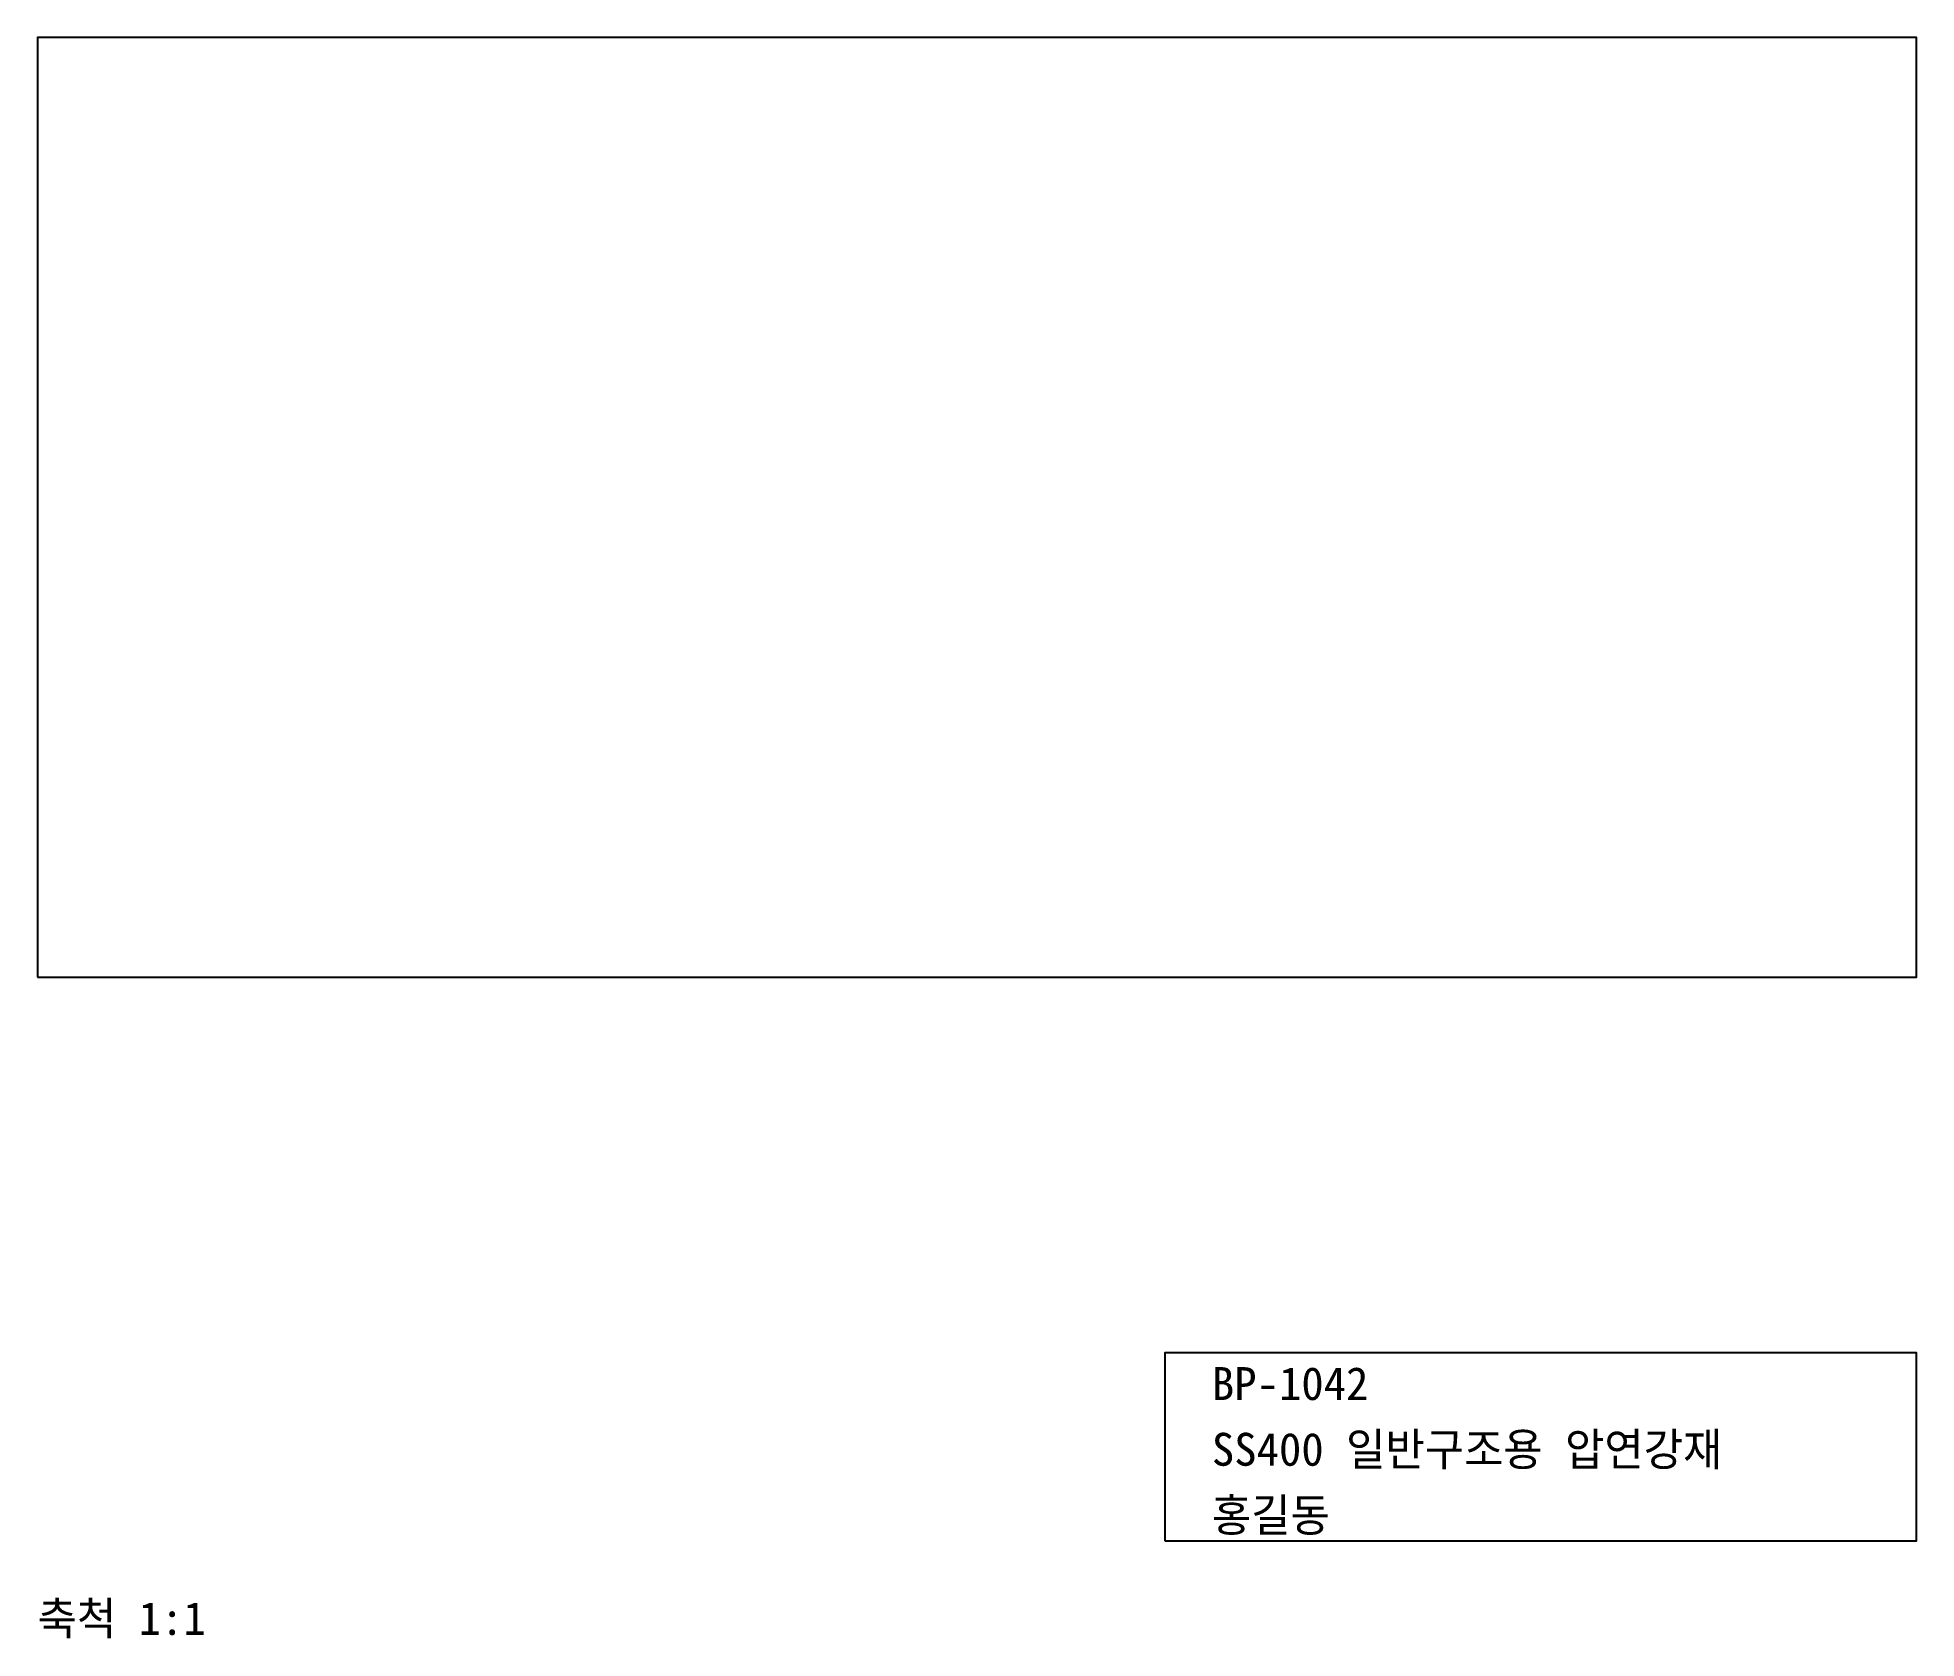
# Model space of a CAD drawing. Extents: x 0 to 200, y -70 to 100.
import ezdxf

# ---------------------------------------------------------------- set-up
doc = ezdxf.new("R2010")
doc.units = 0
doc.layers.get('0').update_dxf_attribs({"linetype": 'CONTINUOUS'})
doc.layers.add('외형선', color=7, linetype='CONTINUOUS')
doc.layers.add('표제란', color=2, linetype='CONTINUOUS')

# ---------------------------------------------------------------- blocks, each defined once
blk = doc.blocks.new('표제블록')
blk.add_lwpolyline([(0, 0), (80, 0), (80, 20), (0, 20)], close=True)
for tag, p in [('DWGNO', (5, 15)), ('MATERIAL', (5, 8)), ('DRAWN', (5, 1))]:
    blk.add_attdef(tag, p, '', height=3.5)

msp = doc.modelspace()

# ---------------------------------------------------------------- linework, layer by layer
at = {"layer": '외형선'}
msp.add_lwpolyline([(0, 0), (200, 0), (200, 100), (0, 100)], close=True, dxfattribs=at)

# ---------------------------------------------------------------- block references
at = {"layer": '표제란'}
ref = msp.add_blockref('표제블록', (120, -60), dxfattribs=at)
ref.add_attrib('DWGNO', 'BP-1042', (125, -45), dxfattribs={"height": 3.5})
ref.add_attrib('MATERIAL', 'SS400 일반구조용 압연강재', (125, -52), dxfattribs={"height": 3.5})
ref.add_attrib('DRAWN', '홍길동', (125, -59), dxfattribs={"height": 3.5})

# ---------------------------------------------------------------- texts
msp.add_text('축척 1:1', height=3.5, dxfattribs=at).set_placement((0, -70))

doc.saveas('drawing.dxf')
